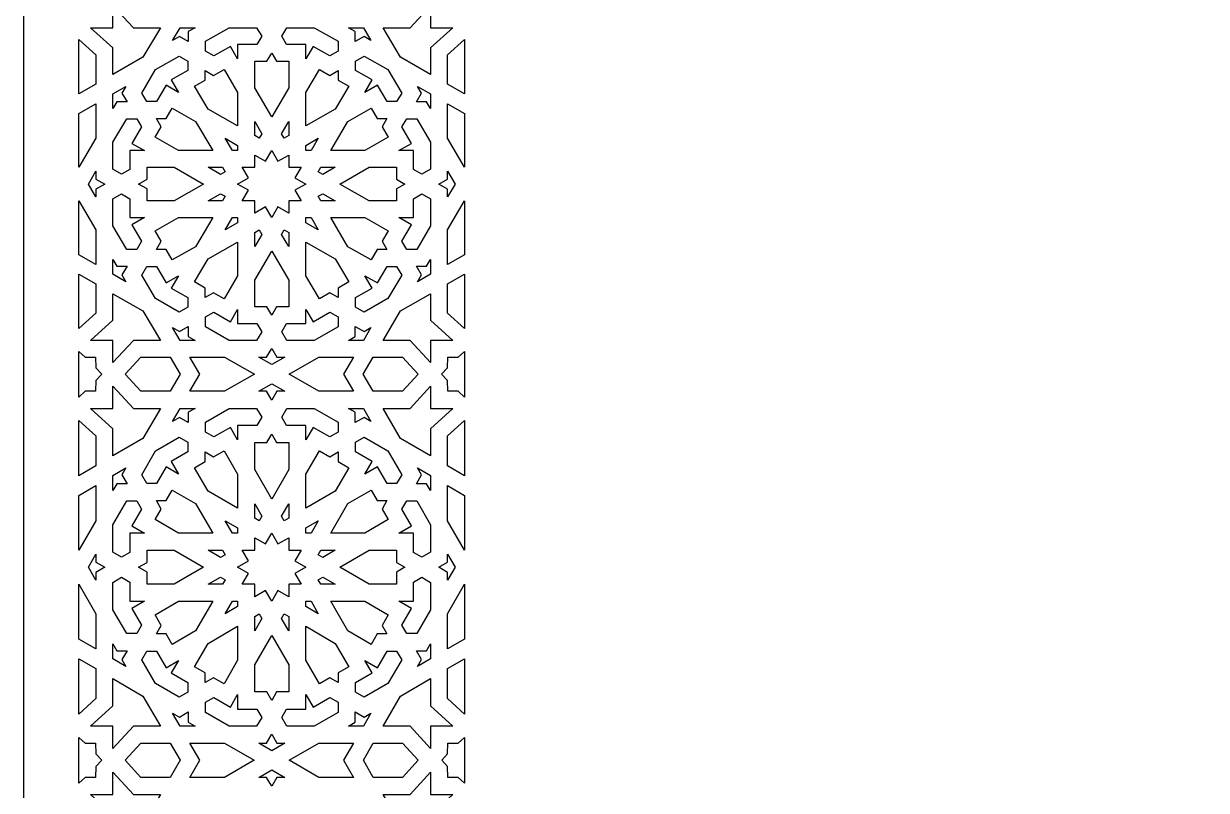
# Model space of a CAD drawing. Extents: x -430 to 430, y -1150 to 1150.
# Drawn here: x -430 to -215.4, y -1005.4 to -866.5 of the extents above; entities that cross this region are included whole.
import ezdxf

# ---------------------------------------------------------------- set-up
doc = ezdxf.new("R2010")
doc.units = 0
doc.layers.add('LAYER_1', color=18, linetype='CONTINUOUS')

msp = doc.modelspace()

# ---------------------------------------------------------------- linework, layer by layer
at = {"layer": 'LAYER_1'}
for points in [[(-430, -1150), (430, -1150), (430, 1150), (-430, 1150)], [(-410.1, -867.19), (-405.2, -867.19), (-408.35, -872.56), (-413.8, -875.66), (-413.8, -870.83), (-417.85, -867.19), (-413.8, -867.19), (-413.8, -863.2)], [(-356.2, -867.19), (-352.14, -867.19), (-356.2, -870.83), (-356.2, -875.66), (-361.65, -872.56), (-364.8, -867.19), (-359.89, -867.19), (-356.2, -863.2)], [(-400.15, -867.9), (-400.15, -869.72), (-401.75, -868.81), (-402.99, -869.51), (-401.63, -867.19), (-398.91, -867.19)], [(-386.82, -868.75), (-387.7, -870.24), (-391.18, -870.24), (-391.18, -872.83), (-392.5, -870.58), (-395.52, -872.3), (-397.03, -871.44), (-397.03, -869.64), (-392.72, -867.19), (-387.74, -867.19)], [(-372.97, -869.64), (-372.97, -871.44), (-374.48, -872.3), (-377.5, -870.58), (-378.82, -872.83), (-378.82, -870.24), (-382.3, -870.24), (-383.17, -868.75), (-382.26, -867.19), (-377.28, -867.19)], [(-367.01, -869.51), (-368.25, -868.81), (-369.85, -869.72), (-369.85, -867.9), (-371.09, -867.19), (-368.37, -867.19)], [(-416.9, -872.12), (-416.9, -877.45), (-419.98, -879.2), (-419.98, -869.35)], [(-350, -869.36), (-350, -879.2), (-350.01, -879.2), (-353.1, -877.45), (-353.1, -872.12), (-350.01, -869.35)], [(-400.19, -873.24), (-400.19, -874.95), (-403.21, -876.67), (-401.89, -878.92), (-404.17, -877.62), (-405.92, -880.59), (-407.66, -880.59), (-408.57, -879.03), (-406.08, -874.79), (-401.77, -872.34)], [(-384.11, -873.28), (-381.91, -873.28), (-381.91, -878.11), (-385, -883.37), (-388.09, -878.11), (-388.09, -873.28), (-385.88, -873.28), (-385, -871.78)], [(-363.91, -874.79), (-361.42, -879.03), (-362.34, -880.59), (-364.08, -880.59), (-365.82, -877.62), (-368.11, -878.92), (-366.79, -876.67), (-369.81, -874.95), (-369.81, -873.24), (-368.22, -872.34)], [(-391.18, -878.92), (-391.18, -885), (-396.53, -881.96), (-398.98, -877.78), (-397.07, -876.7), (-397.07, -874.96), (-395.54, -875.83), (-393.63, -874.74)], [(-374.46, -875.83), (-372.93, -874.96), (-372.93, -876.7), (-371.02, -877.78), (-373.47, -881.96), (-378.82, -885), (-378.82, -878.92), (-376.36, -874.74)], [(-412.16, -879.05), (-411.23, -880.63), (-413.09, -880.63), (-413.8, -881.85), (-413.8, -879.17), (-411.44, -877.83)], [(-356.2, -879.17), (-356.2, -881.85), (-356.91, -880.63), (-358.76, -880.63), (-357.84, -879.05), (-358.55, -877.83)], [(-416.9, -887.23), (-419.98, -892.49), (-419.98, -882.72), (-416.9, -880.97)], [(-398.8, -884.19), (-395.71, -889.45), (-401.88, -889.45), (-406.13, -887.04), (-405.03, -885.16), (-405.91, -883.66), (-404.14, -883.66), (-403.04, -881.78)], [(-365.86, -883.66), (-364.09, -883.66), (-364.97, -885.16), (-363.87, -887.04), (-368.11, -889.45), (-374.29, -889.45), (-371.2, -884.19), (-366.96, -881.78)], [(-350.01, -882.72), (-350, -882.71), (-350, -892.47), (-350.01, -892.49), (-353.1, -887.23), (-353.1, -880.97)], [(-408.61, -885.18), (-410.35, -888.16), (-408.07, -889.45), (-410.71, -889.45), (-410.71, -892.88), (-412.22, -893.74), (-413.8, -892.84), (-413.8, -887.94), (-411.31, -883.7), (-409.48, -883.7)], [(-356.2, -887.94), (-356.2, -892.84), (-357.78, -893.74), (-359.29, -892.88), (-359.29, -889.45), (-361.93, -889.45), (-359.64, -888.16), (-361.39, -885.18), (-360.51, -883.7), (-358.68, -883.7)], [(-386.79, -886.41), (-387.26, -887.23), (-388.09, -886.76), (-388.09, -884.2)], [(-381.91, -886.76), (-382.73, -887.23), (-383.21, -886.41), (-381.91, -884.2)], [(-391.18, -888.52), (-391.18, -889.45), (-392.13, -889.45), (-393.44, -887.24)], [(-377.86, -889.45), (-378.82, -889.45), (-378.82, -888.52), (-376.56, -887.24)], [(-383.87, -891.39), (-381.91, -890.27), (-381.91, -892.5), (-379.65, -892.5), (-380.78, -894.42), (-378.82, -895.54), (-380.78, -896.65), (-379.65, -898.58), (-381.91, -898.58), (-381.91, -900.8), (-383.87, -899.69), (-385, -901.61), (-386.13, -899.69), (-388.09, -900.8), (-388.09, -898.58), (-390.35, -898.58), (-389.22, -896.65), (-391.18, -895.54), (-389.22, -894.42), (-390.35, -892.5), (-388.09, -892.5), (-388.09, -890.27), (-386.13, -891.39), (-385, -889.46)], [(-397.36, -895.54), (-402.71, -898.58), (-407.61, -898.58), (-407.61, -896.41), (-409.14, -895.54), (-407.61, -894.67), (-407.61, -892.5), (-402.71, -892.5)], [(-393.44, -893.31), (-394.27, -893.78), (-396.52, -892.5), (-393.92, -892.5)], [(-375.73, -893.78), (-376.55, -893.31), (-376.08, -892.5), (-373.47, -892.5)], [(-362.38, -894.67), (-360.85, -895.54), (-362.38, -896.41), (-362.38, -898.58), (-367.29, -898.58), (-372.63, -895.54), (-367.29, -892.5), (-362.38, -892.5)], [(-416.9, -894.63), (-415.29, -895.54), (-416.9, -896.45), (-416.9, -897.86), (-418.26, -895.54), (-416.9, -893.22)], [(-351.74, -895.54), (-353.1, -897.86), (-353.1, -896.45), (-354.7, -895.54), (-353.1, -894.63), (-353.1, -893.22)], [(-416.9, -903.85), (-416.9, -910.11), (-419.98, -908.36), (-419.98, -898.58)], [(-410.71, -898.19), (-410.71, -901.62), (-408.07, -901.62), (-410.35, -902.92), (-408.61, -905.89), (-409.48, -907.38), (-411.31, -907.38), (-413.8, -903.13), (-413.8, -898.23), (-412.22, -897.33)], [(-393.44, -897.76), (-393.92, -898.58), (-396.52, -898.58), (-394.27, -897.3)], [(-373.47, -898.58), (-376.08, -898.58), (-376.55, -897.76), (-375.73, -897.3)], [(-356.2, -898.23), (-356.2, -903.13), (-358.68, -907.38), (-360.51, -907.38), (-361.39, -905.89), (-359.64, -902.92), (-361.93, -901.62), (-359.29, -901.62), (-359.29, -898.19), (-357.78, -897.33)], [(-350.01, -908.36), (-353.1, -910.11), (-353.1, -903.85), (-350.01, -898.58)], [(-398.8, -906.89), (-403.04, -909.3), (-404.14, -907.42), (-405.91, -907.42), (-405.03, -905.91), (-406.13, -904.03), (-401.88, -901.62), (-395.71, -901.62)], [(-391.18, -902.56), (-393.44, -903.84), (-392.13, -901.62), (-391.18, -901.62)], [(-376.56, -903.84), (-378.82, -902.56), (-378.82, -901.62), (-377.86, -901.62)], [(-363.87, -904.03), (-364.97, -905.91), (-364.09, -907.42), (-365.86, -907.42), (-366.96, -909.3), (-371.2, -906.89), (-374.29, -901.62), (-368.11, -901.62)], [(-386.79, -904.66), (-388.09, -906.88), (-388.09, -904.32), (-387.26, -903.85)], [(-381.91, -904.32), (-381.91, -906.88), (-383.21, -904.66), (-382.73, -903.85)], [(-391.18, -912.15), (-393.63, -916.33), (-395.54, -915.25), (-397.07, -916.12), (-397.07, -914.38), (-398.98, -913.29), (-396.53, -909.12), (-391.18, -906.08)], [(-373.47, -909.12), (-371.02, -913.29), (-372.93, -914.38), (-372.93, -916.12), (-374.46, -915.25), (-376.36, -916.33), (-378.82, -912.15), (-378.82, -906.08)], [(-413.09, -910.44), (-411.23, -910.44), (-412.16, -912.02), (-411.44, -913.24), (-413.8, -911.9), (-413.8, -909.22)], [(-381.91, -912.97), (-381.91, -917.79), (-384.11, -917.79), (-385, -919.3), (-385.88, -917.79), (-388.09, -917.79), (-388.09, -912.97), (-385, -907.71)], [(-356.2, -911.9), (-358.55, -913.24), (-357.84, -912.02), (-358.76, -910.44), (-356.91, -910.44), (-356.2, -909.22)], [(-404.17, -913.46), (-401.89, -912.16), (-403.21, -914.41), (-400.19, -916.12), (-400.19, -917.84), (-401.77, -918.74), (-406.08, -916.29), (-408.57, -912.05), (-407.66, -910.49), (-405.92, -910.49)], [(-361.42, -912.05), (-363.91, -916.29), (-368.22, -918.74), (-369.81, -917.84), (-369.81, -916.12), (-366.79, -914.41), (-368.11, -912.16), (-365.82, -913.46), (-364.08, -910.49), (-362.34, -910.49)], [(-416.9, -913.63), (-416.9, -918.95), (-419.98, -921.73), (-419.98, -911.87)], [(-350.01, -921.73), (-353.1, -918.95), (-353.1, -913.63), (-350.01, -911.87)], [(-408.35, -918.52), (-405.2, -923.88), (-410.1, -923.88), (-413.8, -927.87), (-413.8, -923.88), (-417.85, -923.88), (-413.8, -920.24), (-413.8, -915.42)], [(-356.2, -920.24), (-352.14, -923.88), (-356.2, -923.88), (-356.2, -927.87), (-359.89, -923.88), (-364.8, -923.88), (-361.65, -918.52), (-356.2, -915.42)], [(-391.18, -920.84), (-387.7, -920.84), (-386.82, -922.33), (-387.74, -923.88), (-392.72, -923.88), (-397.03, -921.43), (-397.03, -919.63), (-395.52, -918.78), (-392.5, -920.49), (-391.18, -918.25)], [(-377.5, -920.49), (-374.48, -918.78), (-372.97, -919.63), (-372.97, -921.43), (-377.28, -923.88), (-382.26, -923.88), (-383.17, -922.33), (-382.3, -920.84), (-378.82, -920.84), (-378.82, -918.25)], [(-400.15, -923.18), (-398.91, -923.88), (-401.63, -923.88), (-402.99, -921.56), (-401.75, -922.27), (-400.15, -921.36)], [(-368.25, -922.27), (-367.01, -921.56), (-368.37, -923.88), (-371.09, -923.88), (-369.85, -923.18), (-369.85, -921.36)], [(-418.84, -926.93), (-416.96, -926.93), (-416.9, -928.85), (-415.83, -930), (-416.9, -931.16), (-416.96, -933.11), (-418.84, -933.11), (-419.98, -934.15), (-419.98, -925.91)], [(-384.07, -926.93), (-382.64, -926.93), (-385, -928.27), (-387.36, -926.93), (-385.93, -926.93), (-385, -925.35)], [(-350.01, -934.15), (-351.15, -933.11), (-353.04, -933.11), (-353.1, -931.16), (-354.17, -930), (-353.1, -928.85), (-353.04, -926.93), (-351.15, -926.93), (-350.01, -925.91)], [(-401.62, -930), (-403.42, -933.11), (-408.74, -933.11), (-411.58, -930), (-408.74, -926.93), (-403.42, -926.93)], [(-388.15, -930), (-393.55, -933.11), (-399.84, -933.11), (-398.04, -930), (-399.84, -926.93), (-393.55, -926.93)], [(-371.95, -930), (-370.16, -933.11), (-376.45, -933.11), (-381.85, -930), (-376.45, -926.93), (-370.16, -926.93)], [(-358.42, -930), (-361.26, -933.11), (-366.58, -933.11), (-368.38, -930), (-366.58, -926.93), (-361.26, -926.93)], [(-410.1, -936.2), (-405.2, -936.2), (-408.35, -941.66), (-413.8, -944.8), (-413.8, -939.9), (-417.85, -936.2), (-413.8, -936.2), (-413.8, -932.15)], [(-382.64, -933.11), (-384.07, -933.11), (-385, -934.71), (-385.93, -933.11), (-387.36, -933.11), (-385, -931.75)], [(-356.2, -936.2), (-352.14, -936.2), (-356.2, -939.9), (-356.2, -944.8), (-361.65, -941.66), (-364.8, -936.2), (-359.89, -936.2), (-356.2, -932.15)], [(-400.15, -936.92), (-400.15, -938.77), (-401.75, -937.85), (-402.99, -938.56), (-401.63, -936.2), (-398.91, -936.2)], [(-386.82, -937.79), (-387.7, -939.3), (-391.18, -939.3), (-391.18, -941.93), (-392.5, -939.65), (-395.52, -941.39), (-397.03, -940.52), (-397.03, -938.69), (-392.72, -936.2), (-387.74, -936.2)], [(-372.97, -938.69), (-372.97, -940.52), (-374.48, -941.39), (-377.5, -939.65), (-378.82, -941.93), (-378.82, -939.3), (-382.3, -939.3), (-383.17, -937.79), (-382.26, -936.2), (-377.28, -936.2)], [(-367.01, -938.56), (-368.25, -937.85), (-369.85, -938.77), (-369.85, -936.92), (-371.09, -936.2), (-368.37, -936.2)], [(-416.9, -941.21), (-416.9, -946.62), (-419.98, -948.41), (-419.98, -938.39)], [(-350.01, -948.41), (-353.1, -946.62), (-353.1, -941.21), (-350.01, -938.39)], [(-400.19, -942.35), (-400.19, -944.09), (-403.21, -945.83), (-401.89, -948.11), (-404.17, -946.8), (-405.92, -949.82), (-407.66, -949.82), (-408.57, -948.23), (-406.08, -943.92), (-401.77, -941.43)], [(-384.11, -942.39), (-381.91, -942.39), (-381.91, -947.29), (-385, -952.64), (-388.09, -947.29), (-388.09, -942.39), (-385.88, -942.39), (-385, -940.86)], [(-363.91, -943.92), (-361.42, -948.23), (-362.34, -949.82), (-364.08, -949.82), (-365.82, -946.8), (-368.11, -948.11), (-366.79, -945.83), (-369.81, -944.09), (-369.81, -942.35), (-368.22, -941.43)], [(-391.18, -948.12), (-391.18, -954.3), (-396.53, -951.21), (-398.98, -946.96), (-397.07, -945.86), (-397.07, -944.1), (-395.54, -944.98), (-393.63, -943.88)], [(-374.46, -944.98), (-372.93, -944.1), (-372.93, -945.86), (-371.02, -946.96), (-373.47, -951.21), (-378.82, -954.3), (-378.82, -948.12), (-376.36, -943.88)], [(-412.16, -948.25), (-411.23, -949.86), (-413.09, -949.86), (-413.8, -951.1), (-413.8, -948.38), (-411.44, -947.01)], [(-356.2, -948.38), (-356.2, -951.1), (-356.91, -949.86), (-358.76, -949.86), (-357.84, -948.25), (-358.55, -947.01)], [(-416.9, -956.56), (-419.98, -961.91), (-419.98, -951.98), (-416.9, -950.2)], [(-350.01, -951.98), (-350.01, -961.91), (-353.1, -956.56), (-353.1, -950.2)], [(-398.8, -953.47), (-395.71, -958.82), (-401.88, -958.82), (-406.13, -956.37), (-405.03, -954.46), (-405.91, -952.93), (-404.14, -952.93), (-403.04, -951.02)], [(-365.86, -952.93), (-364.09, -952.93), (-364.97, -954.46), (-363.87, -956.37), (-368.11, -958.82), (-374.29, -958.82), (-371.2, -953.47), (-366.96, -951.02)], [(-408.61, -954.48), (-410.35, -957.5), (-408.07, -958.82), (-410.71, -958.82), (-410.71, -962.31), (-412.22, -963.18), (-413.8, -962.26), (-413.8, -957.29), (-411.31, -952.97), (-409.48, -952.97)], [(-386.79, -955.74), (-387.26, -956.56), (-388.09, -956.08), (-388.09, -953.48)], [(-381.91, -956.08), (-382.73, -956.56), (-383.21, -955.74), (-381.91, -953.48)], [(-356.2, -957.29), (-356.2, -962.26), (-357.78, -963.18), (-359.29, -962.31), (-359.29, -958.82), (-361.93, -958.82), (-359.64, -957.5), (-361.39, -954.48), (-360.51, -952.97), (-358.68, -952.97)], [(-391.18, -957.87), (-391.18, -958.82), (-392.13, -958.82), (-393.44, -956.57)], [(-377.86, -958.82), (-378.82, -958.82), (-378.82, -957.87), (-376.56, -956.57)], [(-383.87, -960.79), (-381.91, -959.66), (-381.91, -961.92), (-379.65, -961.92), (-380.78, -963.87), (-378.82, -965), (-380.78, -966.13), (-379.65, -968.09), (-381.91, -968.09), (-381.91, -970.35), (-383.87, -969.22), (-385, -971.18), (-386.13, -969.22), (-388.09, -970.35), (-388.09, -968.09), (-390.35, -968.09), (-389.22, -966.13), (-391.18, -965), (-389.22, -963.87), (-390.35, -961.92), (-388.09, -961.92), (-388.09, -959.66), (-386.13, -960.79), (-385, -958.83)], [(-416.9, -964.08), (-415.29, -965), (-416.9, -965.93), (-416.9, -967.36), (-418.26, -965), (-416.9, -962.64)], [(-397.36, -965), (-402.71, -968.09), (-407.61, -968.09), (-407.61, -965.89), (-409.14, -965), (-407.61, -964.12), (-407.61, -961.91), (-402.71, -961.91)], [(-393.44, -962.74), (-394.27, -963.22), (-396.52, -961.92), (-393.92, -961.92)], [(-375.73, -963.22), (-376.55, -962.74), (-376.08, -961.92), (-373.47, -961.92)], [(-362.38, -964.12), (-360.85, -965), (-362.38, -965.89), (-362.38, -968.09), (-367.29, -968.09), (-372.63, -965), (-367.29, -961.91), (-362.38, -961.91)], [(-351.74, -965), (-353.1, -967.36), (-353.1, -965.93), (-354.7, -965), (-353.1, -964.08), (-353.1, -962.64)], [(-410.71, -967.7), (-410.71, -971.18), (-408.07, -971.18), (-410.35, -972.5), (-408.61, -975.52), (-409.48, -977.03), (-411.31, -977.03), (-413.8, -972.72), (-413.8, -967.74), (-412.22, -966.83)], [(-393.44, -967.27), (-393.92, -968.09), (-396.52, -968.09), (-394.27, -966.79)], [(-373.47, -968.09), (-376.08, -968.09), (-376.55, -967.27), (-375.73, -966.79)], [(-356.2, -967.74), (-356.2, -972.72), (-358.68, -977.03), (-360.51, -977.03), (-361.39, -975.52), (-359.64, -972.5), (-361.93, -971.18), (-359.29, -971.18), (-359.29, -967.7), (-357.78, -966.83)], [(-416.9, -973.44), (-416.9, -979.81), (-419.98, -978.03), (-419.98, -968.1)], [(-350, -968.12), (-350, -978.03), (-350.01, -978.03), (-353.1, -979.81), (-353.1, -973.44), (-350.01, -968.1)], [(-398.8, -976.53), (-403.04, -978.98), (-404.14, -977.07), (-405.91, -977.07), (-405.03, -975.54), (-406.13, -973.64), (-401.88, -971.18), (-395.71, -971.18)], [(-391.18, -972.14), (-393.44, -973.44), (-392.13, -971.18), (-391.18, -971.18)], [(-376.56, -973.44), (-378.82, -972.14), (-378.82, -971.18), (-377.86, -971.18)], [(-363.87, -973.64), (-364.97, -975.54), (-364.09, -977.07), (-365.86, -977.07), (-366.96, -978.98), (-371.2, -976.53), (-374.29, -971.18), (-368.11, -971.18)], [(-386.79, -974.27), (-388.09, -976.53), (-388.09, -973.92), (-387.26, -973.45)], [(-381.91, -973.92), (-381.91, -976.53), (-383.21, -974.27), (-382.73, -973.45)], [(-391.18, -981.88), (-393.63, -986.13), (-395.54, -985.03), (-397.07, -985.91), (-397.07, -984.14), (-398.98, -983.04), (-396.53, -978.8), (-391.18, -975.71)], [(-373.47, -978.8), (-371.02, -983.04), (-372.93, -984.14), (-372.93, -985.91), (-374.46, -985.03), (-376.36, -986.13), (-378.82, -981.88), (-378.82, -975.71)], [(-381.91, -982.71), (-381.91, -987.61), (-384.11, -987.61), (-385, -989.14), (-385.88, -987.61), (-388.09, -987.61), (-388.09, -982.71), (-385, -977.37)], [(-413.09, -980.15), (-411.23, -980.15), (-412.16, -981.75), (-411.44, -982.99), (-413.8, -981.63), (-413.8, -978.91)], [(-404.17, -983.21), (-401.89, -981.89), (-403.21, -984.17), (-400.19, -985.92), (-400.19, -987.66), (-401.77, -988.57), (-406.08, -986.09), (-408.57, -981.77), (-407.66, -980.19), (-405.92, -980.19)], [(-361.42, -981.77), (-363.91, -986.09), (-368.22, -988.57), (-369.81, -987.66), (-369.81, -985.92), (-366.79, -984.17), (-368.11, -981.89), (-365.82, -983.21), (-364.08, -980.19), (-362.34, -980.19)], [(-356.2, -981.63), (-358.55, -982.99), (-357.84, -981.75), (-358.76, -980.15), (-356.91, -980.15), (-356.2, -978.91)], [(-416.9, -983.38), (-416.9, -988.79), (-419.98, -991.61), (-419.98, -981.6)], [(-350, -981.61), (-350, -991.6), (-350.01, -991.61), (-353.1, -988.79), (-353.1, -983.38), (-350.01, -981.6)], [(-408.35, -988.35), (-405.2, -993.8), (-410.1, -993.8), (-413.8, -997.85), (-413.8, -993.8), (-417.85, -993.8), (-413.8, -990.1), (-413.8, -985.2)], [(-356.2, -990.1), (-352.14, -993.8), (-356.2, -993.8), (-356.2, -997.85), (-359.89, -993.8), (-364.8, -993.8), (-361.65, -988.35), (-356.2, -985.2)], [(-391.18, -990.71), (-387.7, -990.71), (-386.82, -992.22), (-387.74, -993.8), (-392.72, -993.8), (-397.03, -991.31), (-397.03, -989.48), (-395.52, -988.61), (-392.5, -990.35), (-391.18, -988.07)], [(-377.5, -990.35), (-374.48, -988.61), (-372.97, -989.48), (-372.97, -991.31), (-377.28, -993.8), (-382.26, -993.8), (-383.17, -992.22), (-382.3, -990.71), (-378.82, -990.71), (-378.82, -988.07)], [(-400.15, -993.09), (-398.91, -993.8), (-401.63, -993.8), (-402.99, -991.44), (-401.75, -992.16), (-400.15, -991.23)], [(-368.25, -992.16), (-367.01, -991.44), (-368.37, -993.8), (-371.09, -993.8), (-369.85, -993.09), (-369.85, -991.23)], [(-384.07, -996.9), (-382.64, -996.9), (-385, -998.26), (-387.36, -996.9), (-385.93, -996.9), (-385, -995.29)], [(-418.84, -996.89), (-416.96, -996.89), (-416.9, -998.84), (-415.84, -1000), (-416.9, -1001.15), (-416.96, -1003.1), (-418.84, -1003.1), (-420, -1004.15), (-420, -995.84)], [(-401.62, -1000), (-403.42, -1003.1), (-408.74, -1003.1), (-411.57, -1000), (-408.74, -996.9), (-403.42, -996.9)], [(-388.17, -1000), (-393.55, -1003.1), (-399.84, -1003.1), (-398.05, -1000), (-399.84, -996.9), (-393.55, -996.9)], [(-371.95, -1000), (-370.16, -1003.1), (-376.45, -1003.1), (-381.82, -1000), (-376.45, -996.9), (-370.16, -996.9)], [(-358.43, -1000), (-361.26, -1003.1), (-366.58, -1003.1), (-368.37, -1000), (-366.58, -996.9), (-361.26, -996.9)], [(-350, -1004.15), (-351.15, -1003.1), (-353.04, -1003.1), (-353.1, -1001.15), (-354.15, -1000), (-353.1, -998.84), (-353.04, -996.89), (-351.15, -996.89), (-350, -995.84)], [(-382.64, -1003.1), (-384.07, -1003.1), (-385, -1004.7), (-385.93, -1003.1), (-387.36, -1003.1), (-385, -1001.74)], [(-410.1, -1006.19), (-405.2, -1006.19), (-408.35, -1011.64), (-413.8, -1014.79), (-413.8, -1009.89), (-417.85, -1006.19), (-413.8, -1006.19), (-413.8, -1002.14)], [(-356.2, -1006.19), (-352.14, -1006.19), (-356.2, -1009.89), (-356.2, -1014.79), (-361.65, -1011.64), (-364.8, -1006.19), (-359.89, -1006.19), (-356.2, -1002.14)]]:
    msp.add_lwpolyline(points, close=True, dxfattribs=at)

doc.saveas('drawing.dxf')
